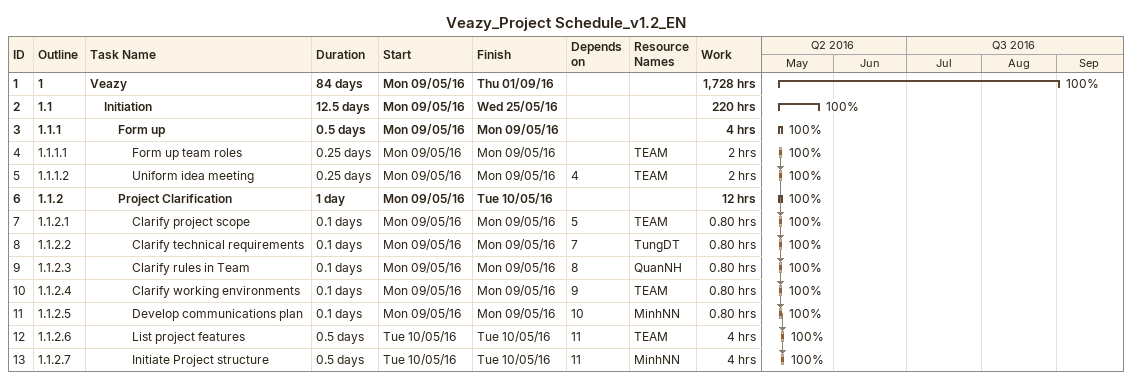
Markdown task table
Veazy_Project Schedule_v1.2_EN

| ID | WBS | Task | Duration | Start | Finish | Predecessors | Resources | % complete | Work (h) |
|---|---|---|---|---|---|---|---|---|---|
| 1 | 1 | **Veazy** | 84d | 2016-05-09 | 2016-09-01 |  |  | 100 | 1728 |
| 2 | 1.1 | **Initiation** | 12.5d | 2016-05-09 | 2016-05-25 |  |  | 100 | 220 |
| 3 | 1.1.1 | **Form up** | 0.5d | 2016-05-09 | 2016-05-09 |  |  | 100 | 4 |
| 4 | 1.1.1.1 | Form up team roles | 0.25d | 2016-05-09 | 2016-05-09 |  | TEAM | 100 | 2 |
| 5 | 1.1.1.2 | Uniform idea meeting | 0.25d | 2016-05-09 | 2016-05-09 | 4 | TEAM | 100 | 2 |
| 6 | 1.1.2 | **Project Clarification** | 1d | 2016-05-09 | 2016-05-10 |  |  | 100 | 12 |
| 7 | 1.1.2.1 | Clarify project scope | 0.1d | 2016-05-09 | 2016-05-09 | 5 | TEAM | 100 | 0.80 |
| 8 | 1.1.2.2 | Clarify technical requirements | 0.1d | 2016-05-09 | 2016-05-09 | 7 | TungDT | 100 | 0.80 |
| 9 | 1.1.2.3 | Clarify rules in Team | 0.1d | 2016-05-09 | 2016-05-09 | 8 | QuanNH | 100 | 0.80 |
| 10 | 1.1.2.4 | Clarify working environments | 0.1d | 2016-05-09 | 2016-05-09 | 9 | TEAM | 100 | 0.80 |
| 11 | 1.1.2.5 | Develop communications plan | 0.1d | 2016-05-09 | 2016-05-09 | 10 | MinhNN | 100 | 0.80 |
| 12 | 1.1.2.6 | List project features | 0.5d | 2016-05-10 | 2016-05-10 | 11 | TEAM | 100 | 4 |
| 13 | 1.1.2.7 | Initiate Project structure | 0.5d | 2016-05-10 | 2016-05-10 | 11 | MinhNN | 100 | 4 |
